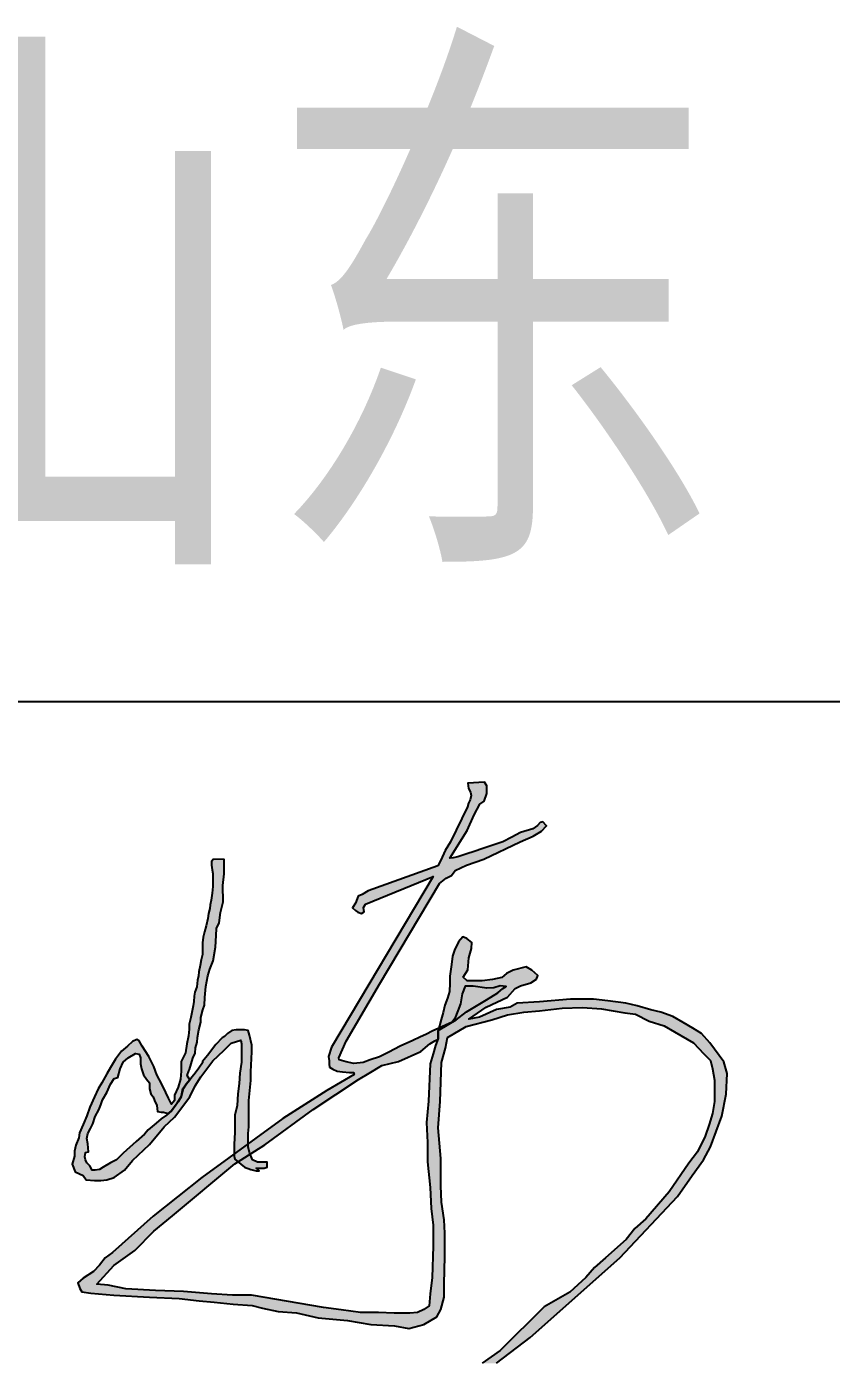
# Model space of a CAD drawing. Extents: x -266287 to 275962, y -324567 to 363765.
# Drawn here: x -159798 to -159468, y 143540 to 144088 of the extents above; entities that cross this region are included whole.
import ezdxf
from ezdxf.enums import TextEntityAlignment as Align

# ---------------------------------------------------------------- set-up
doc = ezdxf.new("R2010")
doc.units = 0
doc.header["$LTSCALE"] = 1000
doc.linetypes.add('LENGSHUI', pattern=[22, 20, -1, 0, -1])
doc.layers.get('0').update_dxf_attribs({"linetype": 'CONTINUOUS'})
doc.layers.add('00签名', color=7, linetype='LENGSHUI')
doc.layers.add('PUB_TITLE', color=4, linetype='CONTINUOUS')
doc.styles.add('-黑体', font='simhei.ttf', dxfattribs={"width": 0.8})

msp = doc.modelspace()

# ---------------------------------------------------------------- hatches: boundary and pattern name
at = {"layer": '00签名', "linetype": 'Continuous'}
for points in [[(-159605.41926, 143540.31573), (-159591.6191, 143550.91632), (-159554.9415, 143583.48495), (-159531.25303, 143608.59381), (-159525.25823, 143617.20571), (-159520.57491, 143623.57081), (-159517.76492, 143628.99965), (-159513.0816, 143641.54286), (-159511.39529, 143650.52872), (-159511.02126, 143658.9533), (-159512.33196, 143663.82086), (-159518.03523, 143671.55566), (-159521.51943, 143675.36901), (-159525.00284, 143677.52436), (-159528.98524, 143679.84562), (-159533.13264, 143682.33243), (-159538.10906, 143684.15599), (-159542.25725, 143684.98515), (-159547.73186, 143686.64314), (-159552.37667, 143687.80343), (-159559.84248, 143688.79816), (-159565.64948, 143689.46142), (-159575.10569, 143689.46142), (-159587.71371, 143688.30079), (-159596.83832, 143687.80343), (-159599.82512, 143686.14578), (-159605.29972, 143685.15071), (-159612.26734, 143682.00063), (-159616.74713, 143681.17181), (-159609.61293, 143686.14578), (-159600.81993, 143690.29059), (-159597.66812, 143693.77213), (-159595.51112, 143694.93276), (-159591.36371, 143696.09339), (-159589.04091, 143697.58548), (-159588.37771, 143699.07757), (-159590.86631, 143701.23292), (-159593.18911, 143702.72501), (-159598.49791, 143701.23292), (-159601.31812, 143699.90639), (-159603.14273, 143698.2484), (-159606.95853, 143697.41958), (-159611.27174, 143696.92221), (-159617.41034, 143696.92221), (-159618.96857, 143698.43572), (-159617.08502, 143701.36313), (-159616.66698, 143706.38095), (-159615.62109, 143710.14467), (-159615.41129, 143712.65358), (-159617.50385, 143714.32619), (-159619.17759, 143714.95342), (-159620.85132, 143712.86266), (-159622.52506, 143709.51744), (-159623.36193, 143707.00818), (-159623.78075, 143703.66296), (-159624.40781, 143698.85387), (-159624.40781, 143695.92681), (-159624.61762, 143692.58125), (-159625.45449, 143689.86326), (-159626.50038, 143686.93619), (-159627.12822, 143684.00878), (-159627.96509, 143681.08172), (-159629.22, 143676.4817), (-159629.22, 143673.34556), (-159630.26667, 143670.41815), (-159631.31256, 143667.07293), (-159632.56826, 143662.89107), (-159633.22125, 143647.58635), (-159633.97247, 143638.95031), (-159633.59686, 143630.68926), (-159633.59686, 143622.80419), (-159632.47003, 143612.29021), (-159632.09364, 143603.65417), (-159631.34242, 143596.89506), (-159631.34242, 143588.25903), (-159631.71803, 143575.49212), (-159632.47003, 143568.73335), (-159632.86136, 143563.83417), (-159635.08436, 143562.35262), (-159637.67826, 143561.05669), (-159640.8285, 143560.87141), (-159647.31363, 143560.87141), (-159653.61332, 143561.05669), (-159661.02491, 143561.05669), (-159668.99205, 143562.16768), (-159676.21818, 143563.09339), (-159705.67436, 143568.26251), (-159713.38533, 143568.26251), (-159722.03139, 143568.72961), (-159733.48116, 143569.66349), (-159744.93093, 143570.13059), (-159757.08162, 143570.83125), (-159764.32583, 143572.23223), (-159768.99893, 143572.69934), (-159761.98889, 143580.40524), (-159753.34361, 143586.47695), (-159745.63185, 143594.41641), (-159737.92088, 143600.72133), (-159712.3913, 143621.94239), (-159700.18482, 143629.78462), (-159680.41588, 143644.30164), (-159661.81306, 143656.46376), (-159657.4307, 143659.05868), (-159652.2374, 143662.30259), (-159645.42066, 143663.92455), (-159636.3322, 143667.97927), (-159632.5989, 143671.06102), (-159630.65171, 143672.35865), (-159629.20664, 143673.03789), (-159629.20664, 143676.6289), (-159621.87599, 143680.93825), (-159617.70816, 143684.242), (-159609.51471, 143689.12554), (-159604.77167, 143691.99821), (-159602.75926, 143693.72216), (-159601.46585, 143694.58396), (-159603.90966, 143694.87123), (-159606.49648, 143694.00942), (-159609.37091, 143693.86562), (-159614.97675, 143694.72742), (-159618.13877, 143694.72742), (-159619.43297, 143691.56748), (-159620.15118, 143687.5454), (-159621.15778, 143684.67273), (-159622.45119, 143681.51279), (-159623.45701, 143679.93265), (-159631.64967, 143676.34164), (-159633.94968, 143675.04876), (-159636.6803, 143673.89969), (-159639.55551, 143672.46336), (-159644.72995, 143670.16522), (-159649.47299, 143667.72328), (-159653.21021, 143665.85587), (-159657.09124, 143664.56334), (-159659.96566, 143663.41393), (-159663.70288, 143663.12666), (-159666.86491, 143663.7012), (-159669.73933, 143664.56334), (-159669.88313, 143665.42514), (-159666.86491, 143672.17609), (-159653.25972, 143695.5916), (-159628.63144, 143736.73372), (-159626.00533, 143738.94211), (-159623.75796, 143740.065), (-159622.31368, 143742.15066), (-159617.65787, 143744.23632), (-159610.59517, 143746.80303), (-159595.66592, 143753.86165), (-159590.36812, 143756.10743), (-159586.99707, 143758.19309), (-159584.91001, 143760.43888), (-159586.35508, 143762.04315), (-159587.47876, 143761.72257), (-159588.60244, 143760.59934), (-159590.52842, 143759.15552), (-159595.50483, 143757.71171), (-159599.03697, 143755.78685), (-159602.72861, 143753.86165), (-159606.42105, 143752.57829), (-159611.39747, 143750.97402), (-159614.12652, 143750.01159), (-159617.97925, 143748.72789), (-159621.19, 143747.76546), (-159623.11597, 143747.28408), (-159624.39996, 143747.12395), (-159617.33726, 143758.51402), (-159614.44712, 143764.93079), (-159612.19976, 143769.26223), (-159610.43409, 143770.54559), (-159609.3104, 143773.59368), (-159609.3104, 143776.80223), (-159610.32879, 143778.29772), (-159617.11331, 143777.8245), (-159616.79821, 143775.61713), (-159616.00928, 143774.19779), (-159615.69339, 143772.77879), (-159616.16643, 143771.04431), (-159616.79821, 143769.62531), (-159617.27126, 143768.20597), (-159624.21372, 143753.85689), (-159626.42258, 143750.23018), (-159628.1584, 143746.28833), (-159629.42038, 143744.08062), (-159657.82202, 143733.83147), (-159660.34677, 143732.25473), (-159661.92464, 143731.6241), (-159663.02868, 143728.78576), (-159664.34409, 143726.87042), (-159663.12533, 143725.76317), (-159662.12816, 143724.98806), (-159660.57701, 143724.43426), (-159659.46904, 143725.20937), (-159659.80143, 143726.98125), (-159659.02585, 143728.30982), (-159631.32514, 143739.60435), (-159672.91472, 143669.73041), (-159674.0769, 143665.88443), (-159673.82938, 143664.153), (-159673.82938, 143662.79248), (-159673.70522, 143661.55604), (-159672.34423, 143660.69016), (-159670.61156, 143659.94836), (-159668.38463, 143659.70087), (-159665.53771, 143659.45372), (-159663.92919, 143659.32997), (-159663.5583, 143658.58784), (-159674.77154, 143651.99123), (-159692.82667, 143640.4832), (-159725.93521, 143616.44658), (-159745.89038, 143600.49287), (-159762.49729, 143585.72632), (-159765.56345, 143583.49787), (-159767.79353, 143580.4338), (-159770.30177, 143577.92692), (-159774.48297, 143575.14128), (-159776.71305, 143573.19126), (-159775.87696, 143570.96316), (-159775.0401, 143569.57034), (-159771.41681, 143569.01314), (-159761.94017, 143568.17751), (-159747.44546, 143567.34189), (-159735.18161, 143566.78469), (-159727.09818, 143565.94907), (-159720.96586, 143565.39187), (-159713.16138, 143564.55625), (-159705.3569, 143563.99939), (-159701.1757, 143562.885), (-159694.76522, 143561.49218), (-159687.23891, 143560.93532), (-159678.31939, 143558.9853), (-159666.33371, 143557.87125), (-159656.85707, 143556.19966), (-159647.10147, 143555.6428), (-159641.24811, 143554.52841), (-159635.11579, 143556.19966), (-159629.81956, 143559.26373), (-159628.14739, 143562.3278), (-159626.7534, 143567.34189), (-159626.7534, 143572.91284), (-159626.47523, 143584.05507), (-159626.47523, 143593.52571), (-159626.7534, 143599.09665), (-159627.86844, 143606.33919), (-159628.14739, 143613.02419), (-159628.14739, 143619.98795), (-159628.14739, 143624.16642), (-159629.26243, 143636.70113), (-159628.42635, 143647.56459), (-159627.86844, 143663.44214), (-159626.19627, 143669.29186), (-159625.36019, 143673.74875), (-159617.83388, 143678.2053), (-159607.2422, 143680.99095), (-159600.83171, 143682.94096), (-159594.14149, 143684.05502), (-159587.731, 143684.61221), (-159578.53253, 143685.72627), (-159570.17092, 143686.00504), (-159562.36644, 143685.44784), (-159552.88901, 143683.77659), (-159548.42964, 143683.21939), (-159542.85445, 143680.43375), (-159536.72214, 143678.48407), (-159532.54173, 143675.97686), (-159524.73725, 143671.5203), (-159520.55605, 143667.06341), (-159517.76885, 143664.27777), (-159516.93277, 143660.93527), (-159516.0959, 143656.19995), (-159516.0959, 143650.90743), (-159516.0959, 143647.56459), (-159516.93277, 143642.55084), (-159518.32597, 143638.09395), (-159519.99814, 143633.35863), (-159523.0643, 143626.95206), (-159526.68837, 143622.2164), (-159534.74273, 143610.51017), (-159544.25316, 143599.50495), (-159548.75889, 143595.50292), (-159552.26273, 143591.00082), (-159560.77207, 143583.49719), (-159565.27701, 143579.49517), (-159568.78164, 143575.49314), (-159575.28878, 143569.49011), (-159585.8011, 143563.48741), (-159603.82165, 143545.47864), (-159611.26106, 143540.31573)], [(-159721.17567, 143746.77447), (-159722.01332, 143745.76955), (-159722.01332, 143744.26216), (-159721.67857, 143742.41957), (-159721.51041, 143740.91218), (-159721.51041, 143738.90233), (-159721.51041, 143737.39494), (-159721.51041, 143735.55235), (-159721.67857, 143732.87244), (-159722.18148, 143730.02526), (-159722.51623, 143728.01541), (-159722.6836, 143726.50768), (-159723.18651, 143724.49783), (-159723.52204, 143722.48798), (-159724.19232, 143719.4732), (-159724.8626, 143716.96089), (-159725.36551, 143714.78344), (-159725.70104, 143712.43838), (-159725.70104, 143709.92607), (-159725.70104, 143707.74862), (-159726.20395, 143705.57117), (-159726.70607, 143703.22645), (-159727.20897, 143700.54654), (-159727.37713, 143699.03915), (-159727.71188, 143697.19656), (-159728.04741, 143694.51665), (-159728.88507, 143692.33953), (-159729.05323, 143690.66454), (-159729.2206, 143688.48709), (-159729.55535, 143686.6445), (-159730.53366, 143681.94148), (-159731.13557, 143679.23437), (-159731.13557, 143677.12899), (-159731.43653, 143674.42153), (-159732.03845, 143671.11303), (-159732.64115, 143667.50332), (-159734.4469, 143663.89395), (-159734.4469, 143659.98338), (-159734.74786, 143656.67488), (-159735.65073, 143653.36603), (-159737.15552, 143650.05719), (-159737.15552, 143647.95181), (-159738.35935, 143646.44782), (-159739.56397, 143648.85407), (-159740.7678, 143651.26065), (-159742.27259, 143654.56916), (-159744.3793, 143658.47973), (-159745.58313, 143661.78823), (-159747.69063, 143665.99933), (-159750.39925, 143670.21043), (-159751.60308, 143672.31615), (-159752.50596, 143672.91755), (-159754.31249, 143672.01529), (-159756.4192, 143670.21043), (-159758.82686, 143668.10505), (-159761.23531, 143664.79621), (-159763.34202, 143661.48737), (-159764.84681, 143658.78026), (-159766.95352, 143655.17089), (-159768.45909, 143652.7643), (-159769.96388, 143649.4558), (-159771.76963, 143645.2447), (-159772.97346, 143641.63499), (-159774.47825, 143638.02562), (-159775.98383, 143634.71678), (-159776.28479, 143632.6114), (-159777.48862, 143629.60342), (-159778.09054, 143627.19683), (-159778.09054, 143625.09145), (-159778.99341, 143621.78261), (-159777.78958, 143618.77463), (-159774.47825, 143617.27064), (-159773.27442, 143615.46579), (-159769.96388, 143615.16526), (-159767.25447, 143615.16526), (-159764.84681, 143615.46579), (-159761.83723, 143616.36839), (-159757.62303, 143619.37636), (-159754.31249, 143623.2866), (-159747.38967, 143629.90394), (-159741.36972, 143637.12302), (-159737.15552, 143641.0336), (-159730.83461, 143649.4558), (-159728.72791, 143653.96776), (-159726.32024, 143657.57713), (-159721.50413, 143664.19482), (-159716.98897, 143668.40592), (-159713.97939, 143671.4139), (-159710.06615, 143672.61702), (-159709.76519, 143671.11303), (-159709.76519, 143667.50332), (-159709.76519, 143663.59309), (-159710.36711, 143659.08112), (-159710.66806, 143654.87002), (-159711.27077, 143650.65892), (-159711.57172, 143645.84609), (-159712.4746, 143641.93585), (-159712.4746, 143638.92788), (-159712.4746, 143635.01764), (-159712.77556, 143629.90394), (-159712.77556, 143626.59544), (-159712.77556, 143625.09145), (-159712.4746, 143623.88833), (-159710.06615, 143621.78261), (-159708.56136, 143620.57949), (-159705.85273, 143619.67723), (-159703.74524, 143619.0755), (-159703.14333, 143619.0755), (-159702.54141, 143619.0755), (-159703.74524, 143620.27862), (-159702.54141, 143620.27862), (-159700.4347, 143620.27862), (-159699.23087, 143620.57949), (-159699.23087, 143622.68487), (-159701.33758, 143622.68487), (-159703.14333, 143622.68487), (-159705.25082, 143623.58746), (-159706.45465, 143626.59544), (-159707.05657, 143629.00169), (-159707.05657, 143631.40793), (-159707.05657, 143634.41591), (-159706.75561, 143637.12302), (-159706.75561, 143642.23672), (-159706.75561, 143645.54556), (-159706.75561, 143647.95181), (-159705.85273, 143656.07314), (-159705.85273, 143659.68285), (-159705.55178, 143667.80419), (-159705.55178, 143670.5113), (-159706.45465, 143674.7224), (-159707.05657, 143676.52725), (-159708.56136, 143676.82812), (-159709.76519, 143676.82812), (-159711.87268, 143676.82812), (-159713.67843, 143676.52725), (-159715.48418, 143675.32413), (-159716.68801, 143674.12101), (-159717.59089, 143673.51928), (-159720.3003, 143670.81217), (-159721.20317, 143669.60904), (-159721.80509, 143668.70645), (-159723.61083, 143666.3002), (-159725.71833, 143663.89395), (-159725.71833, 143663.29222), (-159727.22312, 143661.18684), (-159728.72791, 143659.08112), (-159729.93174, 143657.57713), (-159730.83461, 143656.37401), (-159732.33941, 143654.56916), (-159733.54402, 143652.7643), (-159734.4469, 143649.4558), (-159735.65073, 143647.35008), (-159738.35935, 143643.74071), (-159740.46685, 143641.93585), (-159742.57355, 143640.43187), (-159744.68026, 143638.62701), (-159747.99158, 143635.9199), (-159749.49637, 143634.11504), (-159752.80691, 143631.10741), (-159758.22495, 143626.29458), (-159760.93435, 143623.58746), (-159763.34202, 143622.38434), (-159766.3516, 143620.57949), (-159767.85718, 143619.67723), (-159769.66293, 143619.37636), (-159770.86676, 143619.37636), (-159771.76963, 143621.18088), (-159772.97346, 143622.38434), (-159773.57538, 143623.58746), (-159773.87634, 143624.79059), (-159773.57538, 143626.59544), (-159772.37155, 143626.89597), (-159772.67251, 143630.20481), (-159772.97346, 143632.31053), (-159772.67251, 143634.41591), (-159771.46867, 143636.52163), (-159770.5658, 143638.32649), (-159769.66293, 143641.33412), (-159768.15813, 143644.04157), (-159767.25447, 143646.14695), (-159766.65256, 143648.25267), (-159764.84681, 143651.26065), (-159763.34202, 143654.56916), (-159761.83723, 143656.97574), (-159760.33165, 143657.27627), (-159759.42878, 143660.88598), (-159758.22495, 143663.59309), (-159756.11824, 143665.39794), (-159753.10787, 143667.20246), (-159751.60308, 143666.90193), (-159751.00117, 143665.39794), (-159751.00117, 143662.99136), (-159750.70021, 143660.88598), (-159749.79733, 143658.47973), (-159748.5935, 143656.67488), (-159747.38967, 143655.17089), (-159747.38967, 143652.7643), (-159746.78775, 143650.65892), (-159745.88409, 143649.4558), (-159745.28218, 143647.95181), (-159744.3793, 143645.84609), (-159744.07834, 143643.43984), (-159742.57355, 143643.13898), (-159741.67068, 143643.13898), (-159739.79735, 143642.65691), (-159738.35935, 143643.74071), (-159735.90454, 143647.11788), (-159734.4469, 143649.4558), (-159734.10586, 143650.71365), (-159733.69411, 143652.76838), (-159732.33941, 143654.56916), (-159730.83461, 143656.37401), (-159731.94651, 143658.2132), (-159731.22751, 143660.11358), (-159731.02163, 143660.57593), (-159729.68657, 143665.2436), (-159728.74912, 143667.32246), (-159728.52596, 143669.55091), (-159727.86275, 143671.87012), (-159727.69695, 143673.69266), (-159727.19954, 143676.84002), (-159726.37132, 143679.98772), (-159726.3116, 143681.94964), (-159725.5816, 143685.03649), (-159724.88539, 143686.92021), (-159724.68501, 143690.1597), (-159724.3817, 143694.56594), (-159723.55269, 143699.03881), (-159722.72368, 143701.68949), (-159721.38704, 143705.18191), (-159720.36473, 143710.65903), (-159720.15571, 143715.46404), (-159719.94669, 143718.38907), (-159718.90159, 143720.68721), (-159718.27453, 143724.86533), (-159717.22942, 143729.25287), (-159717.43844, 143735.93821), (-159716.81138, 143740.74356), (-159716.81138, 143744.71295), (-159716.81138, 143746.59327)]]:
    msp.add_hatch(color=256, dxfattribs=at).paths.add_polyline_path(points)

# ---------------------------------------------------------------- linework, layer by layer
msp.add_lwpolyline([(-159605.41926, 143540.31573), (-159591.6191, 143550.91632), (-159554.9415, 143583.48495), (-159531.25303, 143608.59381), (-159525.25823, 143617.20571), (-159520.57491, 143623.57081), (-159517.76492, 143628.99965), (-159513.0816, 143641.54286), (-159511.39529, 143650.52872), (-159511.02126, 143658.9533), (-159512.33196, 143663.82086), (-159518.03523, 143671.55566), (-159521.51943, 143675.36901), (-159525.00284, 143677.52436), (-159528.98524, 143679.84562), (-159533.13264, 143682.33243), (-159538.10906, 143684.15599), (-159542.25725, 143684.98515), (-159547.73186, 143686.64314), (-159552.37667, 143687.80343), (-159559.84248, 143688.79816), (-159565.64948, 143689.46142), (-159575.10569, 143689.46142), (-159587.71371, 143688.30079), (-159596.83832, 143687.80343), (-159599.82512, 143686.14578), (-159605.29972, 143685.15071), (-159612.26734, 143682.00063), (-159616.74713, 143681.17181), (-159609.61293, 143686.14578), (-159600.81993, 143690.29059), (-159597.66812, 143693.77213), (-159595.51112, 143694.93276), (-159591.36371, 143696.09339), (-159589.04091, 143697.58548), (-159588.37771, 143699.07757), (-159590.86631, 143701.23292), (-159593.18911, 143702.72501), (-159598.49791, 143701.23292), (-159601.31812, 143699.90639), (-159603.14273, 143698.2484), (-159606.95853, 143697.41958), (-159611.27174, 143696.92221), (-159617.41034, 143696.92221), (-159618.96857, 143698.43572), (-159617.08502, 143701.36313), (-159616.66698, 143706.38095), (-159615.62109, 143710.14467), (-159615.41129, 143712.65358), (-159617.50385, 143714.32619), (-159619.17759, 143714.95342), (-159620.85132, 143712.86266), (-159622.52506, 143709.51744), (-159623.36193, 143707.00818), (-159623.78075, 143703.66296), (-159624.40781, 143698.85387), (-159624.40781, 143695.92681), (-159624.61762, 143692.58125), (-159625.45449, 143689.86326), (-159626.50038, 143686.93619), (-159627.12822, 143684.00878), (-159627.96509, 143681.08172), (-159629.22, 143676.4817), (-159629.22, 143673.34556), (-159630.26667, 143670.41815), (-159631.31256, 143667.07293), (-159632.56826, 143662.89107), (-159633.22125, 143647.58635), (-159633.97247, 143638.95031), (-159633.59686, 143630.68926), (-159633.59686, 143622.80419), (-159632.47003, 143612.29021), (-159632.09364, 143603.65417), (-159631.34242, 143596.89506), (-159631.34242, 143588.25903), (-159631.71803, 143575.49212), (-159632.47003, 143568.73335), (-159632.86136, 143563.83417), (-159635.08436, 143562.35262), (-159637.67826, 143561.05669), (-159640.8285, 143560.87141), (-159647.31363, 143560.87141), (-159653.61332, 143561.05669), (-159661.02491, 143561.05669), (-159668.99205, 143562.16768), (-159676.21818, 143563.09339), (-159705.67436, 143568.26251), (-159713.38533, 143568.26251), (-159722.03139, 143568.72961), (-159733.48116, 143569.66349), (-159744.93093, 143570.13059), (-159757.08162, 143570.83125), (-159764.32583, 143572.23223), (-159768.99893, 143572.69934), (-159761.98889, 143580.40524), (-159753.34361, 143586.47695), (-159745.63185, 143594.41641), (-159737.92088, 143600.72133), (-159712.3913, 143621.94239), (-159700.18482, 143629.78462), (-159680.41588, 143644.30164), (-159661.81306, 143656.46376), (-159657.4307, 143659.05868), (-159652.2374, 143662.30259), (-159645.42066, 143663.92455), (-159636.3322, 143667.97927), (-159632.5989, 143671.06102), (-159630.65171, 143672.35865), (-159629.20664, 143673.03789), (-159629.20664, 143676.6289), (-159621.87599, 143680.93825), (-159617.70816, 143684.242), (-159609.51471, 143689.12554), (-159604.77167, 143691.99821), (-159602.75926, 143693.72216), (-159601.46585, 143694.58396), (-159603.90966, 143694.87123), (-159606.49648, 143694.00942), (-159609.37091, 143693.86562), (-159614.97675, 143694.72742), (-159618.13877, 143694.72742), (-159619.43297, 143691.56748), (-159620.15118, 143687.5454), (-159621.15778, 143684.67273), (-159622.45119, 143681.51279), (-159623.45701, 143679.93265), (-159631.64967, 143676.34164), (-159633.94968, 143675.04876), (-159636.6803, 143673.89969), (-159639.55551, 143672.46336), (-159644.72995, 143670.16522), (-159649.47299, 143667.72328), (-159653.21021, 143665.85587), (-159657.09124, 143664.56334), (-159659.96566, 143663.41393), (-159663.70288, 143663.12666), (-159666.86491, 143663.7012), (-159669.73933, 143664.56334), (-159669.88313, 143665.42514), (-159666.86491, 143672.17609), (-159653.25972, 143695.5916), (-159628.63144, 143736.73372), (-159626.00533, 143738.94211), (-159623.75796, 143740.065), (-159622.31368, 143742.15066), (-159617.65787, 143744.23632), (-159610.59517, 143746.80303), (-159595.66592, 143753.86165), (-159590.36812, 143756.10743), (-159586.99707, 143758.19309), (-159584.91001, 143760.43888), (-159586.35508, 143762.04315), (-159587.47876, 143761.72257), (-159588.60244, 143760.59934), (-159590.52842, 143759.15552), (-159595.50483, 143757.71171), (-159599.03697, 143755.78685), (-159602.72861, 143753.86165), (-159606.42105, 143752.57829), (-159611.39747, 143750.97402), (-159614.12652, 143750.01159), (-159617.97925, 143748.72789), (-159621.19, 143747.76546), (-159623.11597, 143747.28408), (-159624.39996, 143747.12395), (-159617.33726, 143758.51402), (-159614.44712, 143764.93079), (-159612.19976, 143769.26223), (-159610.43409, 143770.54559), (-159609.3104, 143773.59368), (-159609.3104, 143776.80223), (-159610.32879, 143778.29772), (-159617.11331, 143777.8245), (-159616.79821, 143775.61713), (-159616.00928, 143774.19779), (-159615.69339, 143772.77879), (-159616.16643, 143771.04431), (-159616.79821, 143769.62531), (-159617.27126, 143768.20597), (-159624.21372, 143753.85689), (-159626.42258, 143750.23018), (-159628.1584, 143746.28833), (-159629.42038, 143744.08062), (-159657.82202, 143733.83147), (-159660.34677, 143732.25473), (-159661.92464, 143731.6241), (-159663.02868, 143728.78576), (-159664.34409, 143726.87042), (-159663.12533, 143725.76317), (-159662.12816, 143724.98806), (-159660.57701, 143724.43426), (-159659.46904, 143725.20937), (-159659.80143, 143726.98125), (-159659.02585, 143728.30982), (-159631.32514, 143739.60435), (-159672.91472, 143669.73041), (-159674.0769, 143665.88443), (-159673.82938, 143664.153), (-159673.82938, 143662.79248), (-159673.70522, 143661.55604), (-159672.34423, 143660.69016), (-159670.61156, 143659.94836), (-159668.38463, 143659.70087), (-159665.53771, 143659.45372), (-159663.92919, 143659.32997), (-159663.5583, 143658.58784), (-159674.77154, 143651.99123), (-159692.82667, 143640.4832), (-159725.93521, 143616.44658), (-159745.89038, 143600.49287), (-159762.49729, 143585.72632), (-159765.56345, 143583.49787), (-159767.79353, 143580.4338), (-159770.30177, 143577.92692), (-159774.48297, 143575.14128), (-159776.71305, 143573.19126), (-159775.87696, 143570.96316), (-159775.0401, 143569.57034), (-159771.41681, 143569.01314), (-159761.94017, 143568.17751), (-159747.44546, 143567.34189), (-159735.18161, 143566.78469), (-159727.09818, 143565.94907), (-159720.96586, 143565.39187), (-159713.16138, 143564.55625), (-159705.3569, 143563.99939), (-159701.1757, 143562.885), (-159694.76522, 143561.49218), (-159687.23891, 143560.93532), (-159678.31939, 143558.9853), (-159666.33371, 143557.87125), (-159656.85707, 143556.19966), (-159647.10147, 143555.6428), (-159641.24811, 143554.52841), (-159635.11579, 143556.19966), (-159629.81956, 143559.26373), (-159628.14739, 143562.3278), (-159626.7534, 143567.34189), (-159626.7534, 143572.91284), (-159626.47523, 143584.05507), (-159626.47523, 143593.52571), (-159626.7534, 143599.09665), (-159627.86844, 143606.33919), (-159628.14739, 143613.02419), (-159628.14739, 143619.98795), (-159628.14739, 143624.16642), (-159629.26243, 143636.70113), (-159628.42635, 143647.56459), (-159627.86844, 143663.44214), (-159626.19627, 143669.29186), (-159625.36019, 143673.74875), (-159617.83388, 143678.2053), (-159607.2422, 143680.99095), (-159600.83171, 143682.94096), (-159594.14149, 143684.05502), (-159587.731, 143684.61221), (-159578.53253, 143685.72627), (-159570.17092, 143686.00504), (-159562.36644, 143685.44784), (-159552.88901, 143683.77659), (-159548.42964, 143683.21939), (-159542.85445, 143680.43375), (-159536.72214, 143678.48407), (-159532.54173, 143675.97686), (-159524.73725, 143671.5203), (-159520.55605, 143667.06341), (-159517.76885, 143664.27777), (-159516.93277, 143660.93527), (-159516.0959, 143656.19995), (-159516.0959, 143650.90743), (-159516.0959, 143647.56459), (-159516.93277, 143642.55084), (-159518.32597, 143638.09395), (-159519.99814, 143633.35863), (-159523.0643, 143626.95206), (-159526.68837, 143622.2164), (-159534.74273, 143610.51017), (-159544.25316, 143599.50495), (-159548.75889, 143595.50292), (-159552.26273, 143591.00082), (-159560.77207, 143583.49719), (-159565.27701, 143579.49517), (-159568.78164, 143575.49314), (-159575.28878, 143569.49011), (-159585.8011, 143563.48741), (-159603.82165, 143545.47864), (-159611.26106, 143540.31573)], dxfattribs=at)
msp.add_lwpolyline([(-159721.17567, 143746.77447), (-159722.01332, 143745.76955), (-159722.01332, 143744.26216), (-159721.67857, 143742.41957), (-159721.51041, 143740.91218), (-159721.51041, 143738.90233), (-159721.51041, 143737.39494), (-159721.51041, 143735.55235), (-159721.67857, 143732.87244), (-159722.18148, 143730.02526), (-159722.51623, 143728.01541), (-159722.6836, 143726.50768), (-159723.18651, 143724.49783), (-159723.52204, 143722.48798), (-159724.19232, 143719.4732), (-159724.8626, 143716.96089), (-159725.36551, 143714.78344), (-159725.70104, 143712.43838), (-159725.70104, 143709.92607), (-159725.70104, 143707.74862), (-159726.20395, 143705.57117), (-159726.70607, 143703.22645), (-159727.20897, 143700.54654), (-159727.37713, 143699.03915), (-159727.71188, 143697.19656), (-159728.04741, 143694.51665), (-159728.88507, 143692.33953), (-159729.05323, 143690.66454), (-159729.2206, 143688.48709), (-159729.55535, 143686.6445), (-159730.53366, 143681.94148), (-159731.13557, 143679.23437), (-159731.13557, 143677.12899), (-159731.43653, 143674.42153), (-159732.03845, 143671.11303), (-159732.64115, 143667.50332), (-159734.4469, 143663.89395), (-159734.4469, 143659.98338), (-159734.74786, 143656.67488), (-159735.65073, 143653.36603), (-159737.15552, 143650.05719), (-159737.15552, 143647.95181), (-159738.35935, 143646.44782), (-159739.56397, 143648.85407), (-159740.7678, 143651.26065), (-159742.27259, 143654.56916), (-159744.3793, 143658.47973), (-159745.58313, 143661.78823), (-159747.69063, 143665.99933), (-159750.39925, 143670.21043), (-159751.60308, 143672.31615), (-159752.50596, 143672.91755), (-159754.31249, 143672.01529), (-159756.4192, 143670.21043), (-159758.82686, 143668.10505), (-159761.23531, 143664.79621), (-159763.34202, 143661.48737), (-159764.84681, 143658.78026), (-159766.95352, 143655.17089), (-159768.45909, 143652.7643), (-159769.96388, 143649.4558), (-159771.76963, 143645.2447), (-159772.97346, 143641.63499), (-159774.47825, 143638.02562), (-159775.98383, 143634.71678), (-159776.28479, 143632.6114), (-159777.48862, 143629.60342), (-159778.09054, 143627.19683), (-159778.09054, 143625.09145), (-159778.99341, 143621.78261), (-159777.78958, 143618.77463), (-159774.47825, 143617.27064), (-159773.27442, 143615.46579), (-159769.96388, 143615.16526), (-159767.25447, 143615.16526), (-159764.84681, 143615.46579), (-159761.83723, 143616.36839), (-159757.62303, 143619.37636), (-159754.31249, 143623.2866), (-159747.38967, 143629.90394), (-159741.36972, 143637.12302), (-159737.15552, 143641.0336), (-159730.83461, 143649.4558), (-159728.72791, 143653.96776), (-159726.32024, 143657.57713), (-159721.50413, 143664.19482), (-159716.98897, 143668.40592), (-159713.97939, 143671.4139), (-159710.06615, 143672.61702), (-159709.76519, 143671.11303), (-159709.76519, 143667.50332), (-159709.76519, 143663.59309), (-159710.36711, 143659.08112), (-159710.66806, 143654.87002), (-159711.27077, 143650.65892), (-159711.57172, 143645.84609), (-159712.4746, 143641.93585), (-159712.4746, 143638.92788), (-159712.4746, 143635.01764), (-159712.77556, 143629.90394), (-159712.77556, 143626.59544), (-159712.77556, 143625.09145), (-159712.4746, 143623.88833), (-159710.06615, 143621.78261), (-159708.56136, 143620.57949), (-159705.85273, 143619.67723), (-159703.74524, 143619.0755), (-159703.14333, 143619.0755), (-159702.54141, 143619.0755), (-159703.74524, 143620.27862), (-159702.54141, 143620.27862), (-159700.4347, 143620.27862), (-159699.23087, 143620.57949), (-159699.23087, 143620.57949), (-159699.23087, 143622.68487), (-159701.33758, 143622.68487), (-159703.14333, 143622.68487), (-159705.25082, 143623.58746), (-159706.45465, 143626.59544), (-159707.05657, 143629.00169), (-159707.05657, 143631.40793), (-159707.05657, 143634.41591), (-159706.75561, 143637.12302), (-159706.75561, 143642.23672), (-159706.75561, 143645.54556), (-159706.75561, 143647.95181), (-159705.85273, 143656.07314), (-159705.85273, 143659.68285), (-159705.55178, 143667.80419), (-159705.55178, 143670.5113), (-159706.45465, 143674.7224), (-159707.05657, 143676.52725), (-159708.56136, 143676.82812), (-159709.76519, 143676.82812), (-159711.87268, 143676.82812), (-159713.67843, 143676.52725), (-159715.48418, 143675.32413), (-159716.68801, 143674.12101), (-159717.59089, 143673.51928), (-159720.3003, 143670.81217), (-159721.20317, 143669.60904), (-159721.80509, 143668.70645), (-159723.61083, 143666.3002), (-159725.71833, 143663.89395), (-159725.71833, 143663.29222), (-159727.22312, 143661.18684), (-159728.72791, 143659.08112), (-159729.93174, 143657.57713), (-159730.83461, 143656.37401), (-159732.33941, 143654.56916), (-159733.54402, 143652.7643), (-159734.4469, 143649.4558), (-159735.65073, 143647.35008), (-159738.35935, 143643.74071), (-159740.46685, 143641.93585), (-159742.57355, 143640.43187), (-159744.68026, 143638.62701), (-159747.99158, 143635.9199), (-159749.49637, 143634.11504), (-159752.80691, 143631.10741), (-159758.22495, 143626.29458), (-159760.93435, 143623.58746), (-159763.34202, 143622.38434), (-159766.3516, 143620.57949), (-159767.85718, 143619.67723), (-159769.66293, 143619.37636), (-159770.86676, 143619.37636), (-159771.76963, 143621.18088), (-159772.97346, 143622.38434), (-159773.57538, 143623.58746), (-159773.87634, 143624.79059), (-159773.57538, 143626.59544), (-159772.37155, 143626.89597), (-159772.67251, 143630.20481), (-159772.97346, 143632.31053), (-159772.67251, 143634.41591), (-159771.46867, 143636.52163), (-159770.5658, 143638.32649), (-159769.66293, 143641.33412), (-159768.15813, 143644.04157), (-159767.25447, 143646.14695), (-159766.65256, 143648.25267), (-159764.84681, 143651.26065), (-159763.34202, 143654.56916), (-159761.83723, 143656.97574), (-159760.33165, 143657.27627), (-159759.42878, 143660.88598), (-159758.22495, 143663.59309), (-159756.11824, 143665.39794), (-159753.10787, 143667.20246), (-159751.60308, 143666.90193), (-159751.00117, 143665.39794), (-159751.00117, 143662.99136), (-159750.70021, 143660.88598), (-159749.79733, 143658.47973), (-159748.5935, 143656.67488), (-159747.38967, 143655.17089), (-159747.38967, 143652.7643), (-159746.78775, 143650.65892), (-159745.88409, 143649.4558), (-159745.28218, 143647.95181), (-159744.3793, 143645.84609), (-159744.07834, 143643.43984), (-159742.57355, 143643.13898), (-159741.67068, 143643.13898), (-159739.79735, 143642.65691), (-159738.35935, 143643.74071), (-159735.90454, 143647.11788), (-159734.4469, 143649.4558), (-159734.10586, 143650.71365), (-159733.69411, 143652.76838), (-159732.33941, 143654.56916), (-159730.83461, 143656.37401), (-159731.94651, 143658.2132), (-159731.22751, 143660.11358), (-159731.02163, 143660.57593), (-159729.68657, 143665.2436), (-159728.74912, 143667.32246), (-159728.52596, 143669.55091), (-159727.86275, 143671.87012), (-159727.69695, 143673.69266), (-159727.19954, 143676.84002), (-159726.37132, 143679.98772), (-159726.3116, 143681.94964), (-159725.5816, 143685.03649), (-159724.88539, 143686.92021), (-159724.68501, 143690.1597), (-159724.3817, 143694.56594), (-159723.55269, 143699.03881), (-159722.72368, 143701.68949), (-159721.38704, 143705.18191), (-159720.36473, 143710.65903), (-159720.15571, 143715.46404), (-159719.94669, 143718.38907), (-159718.90159, 143720.68721), (-159718.27453, 143724.86533), (-159717.22942, 143729.25287), (-159717.43844, 143735.93821), (-159716.81138, 143740.74356), (-159716.81138, 143744.71295), (-159716.81138, 143746.59327)], close=True, dxfattribs=at)
at = {"layer": 'PUB_TITLE'}
msp.add_line((-160267.56832, 143811.31311), (-159215.20461, 143811.31311), dxfattribs=at)

# ---------------------------------------------------------------- texts
at = {"style": '-黑体', "width": 0.8}
msp.add_text('卢山东', height=175, dxfattribs=at).set_placement((-160083.68368, 143973.19085, 0.07159), align=Align.MIDDLE_LEFT)

doc.saveas('drawing.dxf')
